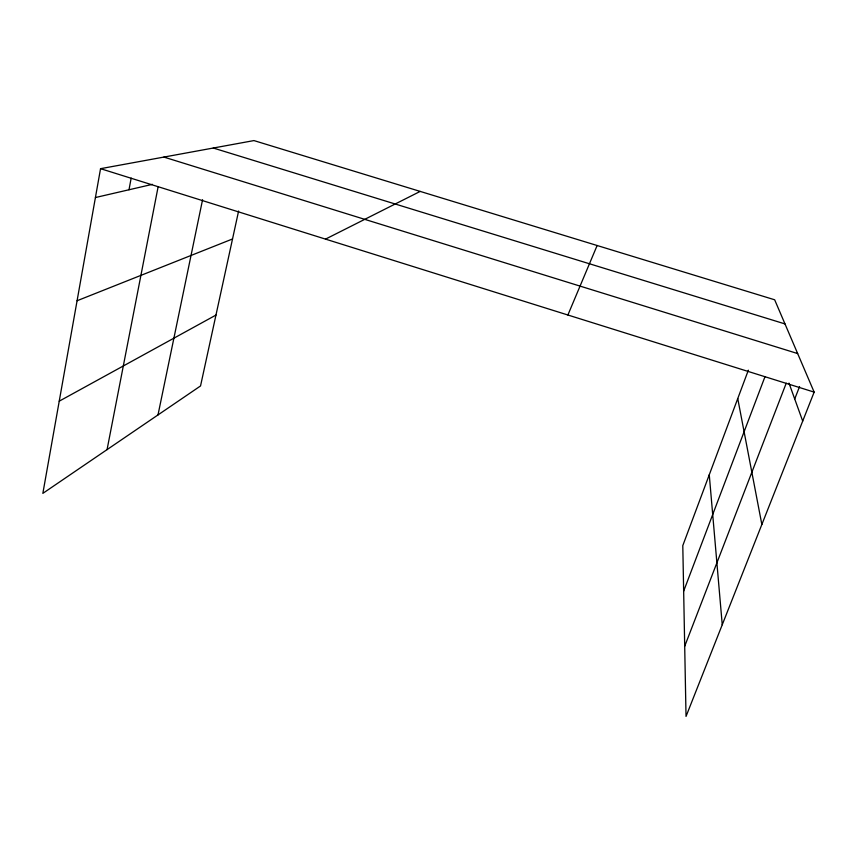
<?xml version="1.0" encoding="UTF-8"?>
<svg xmlns="http://www.w3.org/2000/svg" width="857" height="857" viewBox="0 0 857 857"><rect width="100%" height="100%" fill="white"/><g stroke="black" fill="none" stroke-linecap="round" stroke-linejoin="round"><path stroke-width="1.29" d="M748.354 370.192L682.793 545.62L686.029 716.42L814.15 392.11L774.664 299.789L253.94 140.58L100.548 168.679L42.85 493.364L200.538 385.95L238.61 211.015M129 189.761L131.175 178.095M107.061 449.625L158.127 186.751M157.999 414.927L202.573 199.724M683.65 591.169L764.99 376.662M684.7 646.232L786.244 383.175M794.718 398.987L799.57 386.55M567.891 315.001L597.136 245.509M59.229 401.172L215.964 315.076M325.51 239.114L420.187 191.411M77.076 300.743L232.526 238.974M95.416 197.538L152.385 184.351M213.275 148.025L784.991 323.925M163.891 157.077L797.663 353.566M100.548 168.679L814.15 392.11M788.997 383.122L802.698 421.087M737.748 398.569L761.852 524.505M709.264 474.789L722.247 624.742"/></g></svg>
